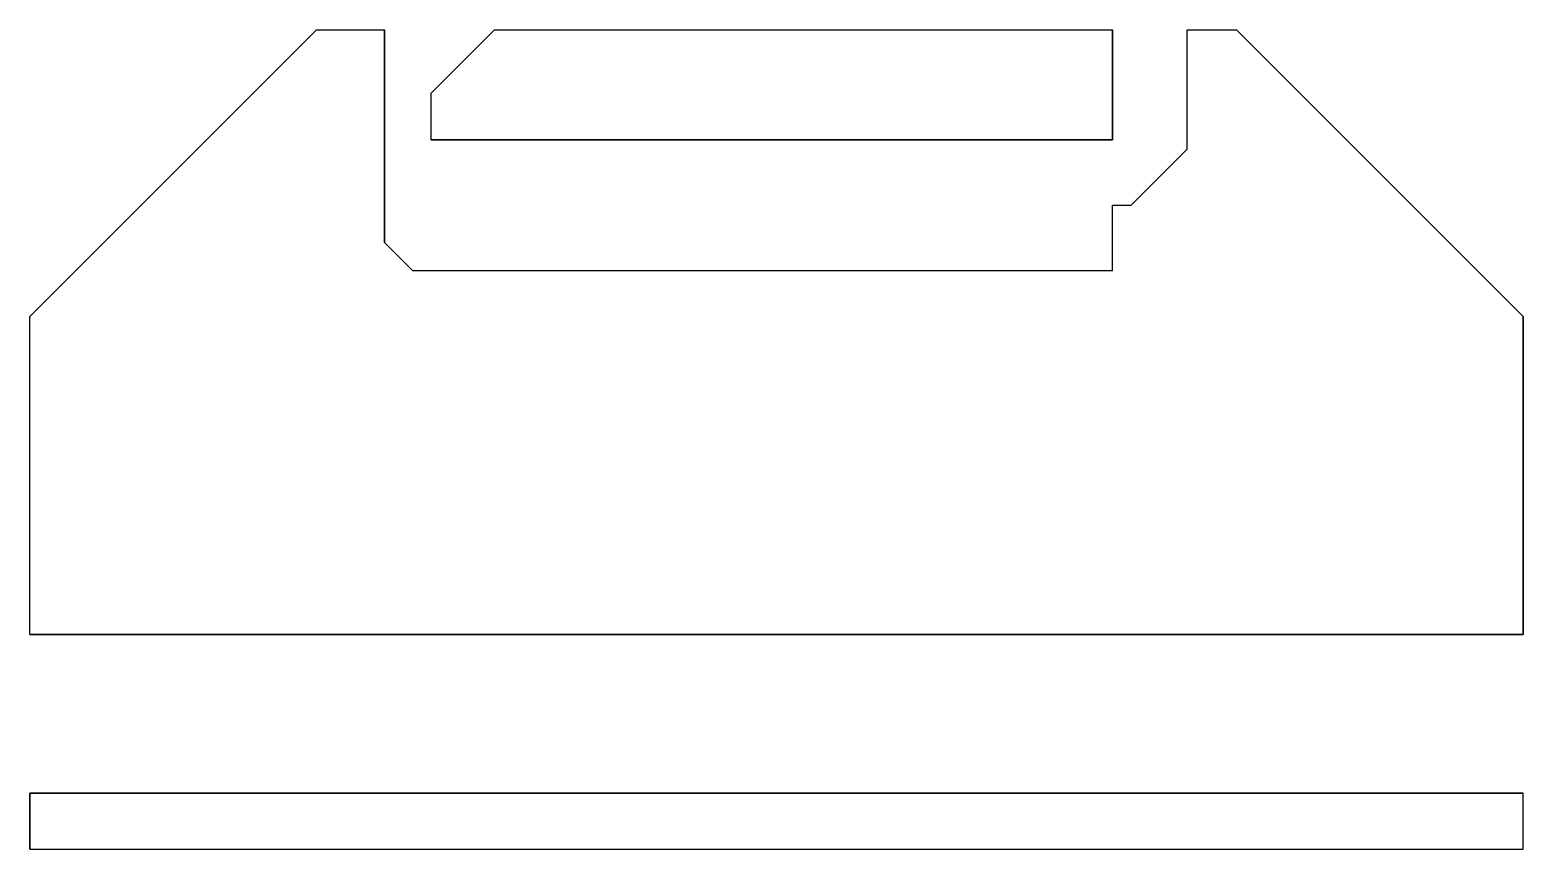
# Model space of a CAD drawing. Header units: millimetres. Extents: x 102.3 to 182.3, y 26.4 to 70.3.
import ezdxf

# ---------------------------------------------------------------- set-up
doc = ezdxf.new("R2010")
doc.units = ezdxf.units.MM
doc.layers.add('Mechanical5', color=56, linetype='Continuous')

msp = doc.modelspace()

# ---------------------------------------------------------------- linework, layer by layer
at = {"layer": 'Mechanical5'}
for p, q in [((102.3, 54.9), (117.65, 70.25)), ((102.3, 54.9), (117.65, 70.25)), ((117.65, 70.25), (121.3, 70.25)), ((117.65, 70.25), (121.3, 70.25)), ((121.3, 58.85), (121.3, 70.25)), ((121.3, 70.25), (121.3, 58.85)), ((123.8, 66.85), (127.2, 70.25)), ((123.8, 66.85), (127.2, 70.25)), ((127.2, 70.25), (160.3, 70.25)), ((127.2, 70.25), (160.3, 70.25)), ((160.3, 64.35), (160.3, 70.25)), ((160.3, 70.25), (160.3, 64.35)), ((164.3, 70.25), (166.95, 70.25)), ((164.3, 63.85), (164.3, 70.25)), ((164.3, 63.85), (164.3, 70.25)), ((164.3, 70.25), (166.95, 70.25)), ((166.95, 70.25), (182.3, 54.9)), ((166.95, 70.25), (182.3, 54.9)), ((123.8, 64.35), (123.8, 66.85)), ((123.8, 64.35), (123.8, 66.85)), ((123.8, 64.35), (160.3, 64.35)), ((160.3, 64.35), (123.8, 64.35)), ((161.3, 60.85), (164.3, 63.85)), ((161.3, 60.85), (164.3, 63.85)), ((160.3, 60.85), (161.3, 60.85)), ((160.3, 57.35), (160.3, 60.85)), ((160.3, 57.35), (160.3, 60.85)), ((160.3, 60.85), (161.3, 60.85)), ((121.3, 58.85), (122.8, 57.35)), ((121.3, 58.85), (122.8, 57.35)), ((122.8, 57.35), (160.3, 57.35)), ((122.8, 57.35), (160.3, 57.35)), ((102.3, 37.85), (102.3, 54.9)), ((102.3, 37.85), (102.3, 54.9)), ((182.3, 37.85), (182.3, 54.9)), ((182.3, 54.9), (182.3, 37.85)), ((102.3, 37.85), (182.3, 37.85)), ((182.3, 37.85), (102.3, 37.85)), ((102.3, 26.35), (102.3, 29.35)), ((102.3, 29.35), (182.3, 29.35)), ((102.3, 29.35), (102.3, 26.35)), ((182.3, 29.35), (102.3, 29.35)), ((182.3, 26.35), (182.3, 29.35)), ((182.3, 26.35), (182.3, 29.35)), ((102.3, 26.35), (103.8, 26.35)), ((102.3, 26.35), (182.3, 26.35)), ((103.8, 26.35), (181.3, 26.35)), ((181.3, 26.35), (182.3, 26.35))]:
    msp.add_line(p, q, dxfattribs=at)

doc.saveas('drawing.dxf')
